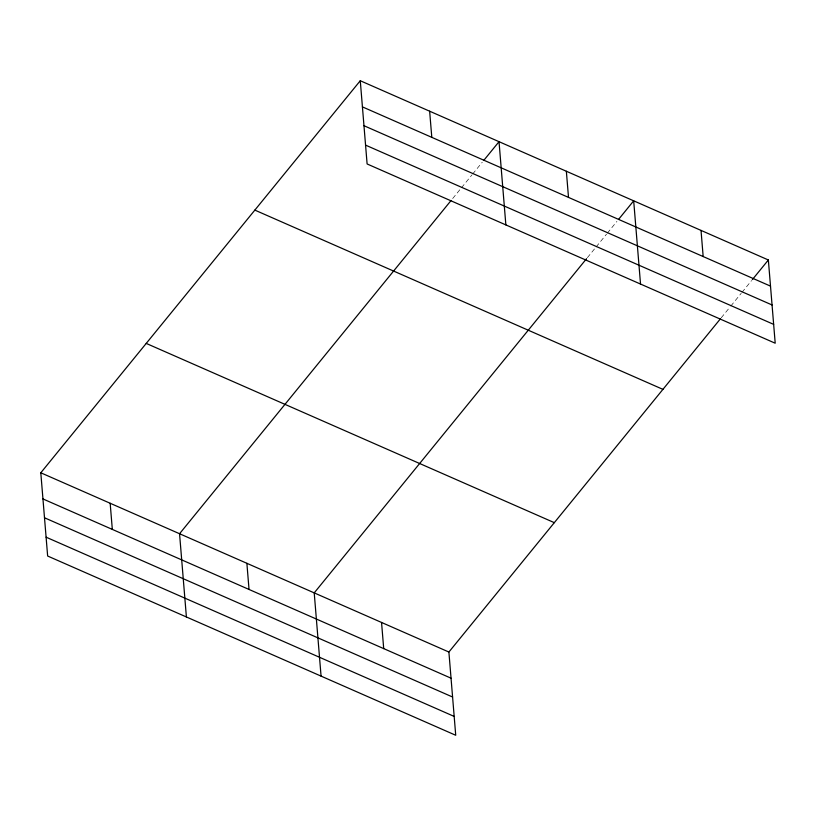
<?xml version="1.0" encoding="UTF-8"?>
<svg xmlns="http://www.w3.org/2000/svg" width="816" height="816" viewBox="0 0 816 816"><rect width="100%" height="100%" fill="white"/><g stroke="black" fill="none" stroke-linecap="round" stroke-linejoin="round"><path stroke-width="0.61" stroke-dasharray="4.08 3.06" d="M452.696 198.523L460.683 188.72M461.479 187.741L471.862 175.001M472.668 174.022L482.246 162.262M587.367 257.683L595.354 247.88M596.149 246.901L606.533 234.151M607.328 233.172L616.916 221.411M721.232 317.812L730.024 307.03M730.82 306.051L741.203 293.311M741.999 292.332L751.587 280.561"/><path stroke-width="1.22" d="M720.436 318.791L448.892 652.035L455.726 735.267L47.644 556.022L40.8 472.79L360.274 80.733L768.356 259.978L775.2 343.21L367.108 163.965L360.274 80.733M451.095 200.481L179.551 533.735L186.395 616.967M483.847 160.303L499.025 141.678L505.859 224.91M586.571 258.662L314.221 592.885L321.065 676.117M618.518 219.453L633.685 200.828L640.529 284.06M752.383 279.582L768.356 259.978M362.416 106.876L770.508 286.13M363.967 125.715L772.058 304.97M365.568 145.126L773.65 324.37M254.847 210.11L662.929 389.365M146.227 343.414L554.309 522.658M40.8 472.79L448.892 652.035M42.952 498.933L451.034 678.188M44.503 517.772L452.584 697.017M46.094 537.183L454.186 716.428M701.026 230.408L703.168 256.55M566.355 171.258L568.507 197.401M429.644 111.2L431.797 137.353M381.551 622.465L383.704 648.608M246.881 563.305L249.033 589.458M110.17 503.258L112.322 529.411"/></g></svg>
